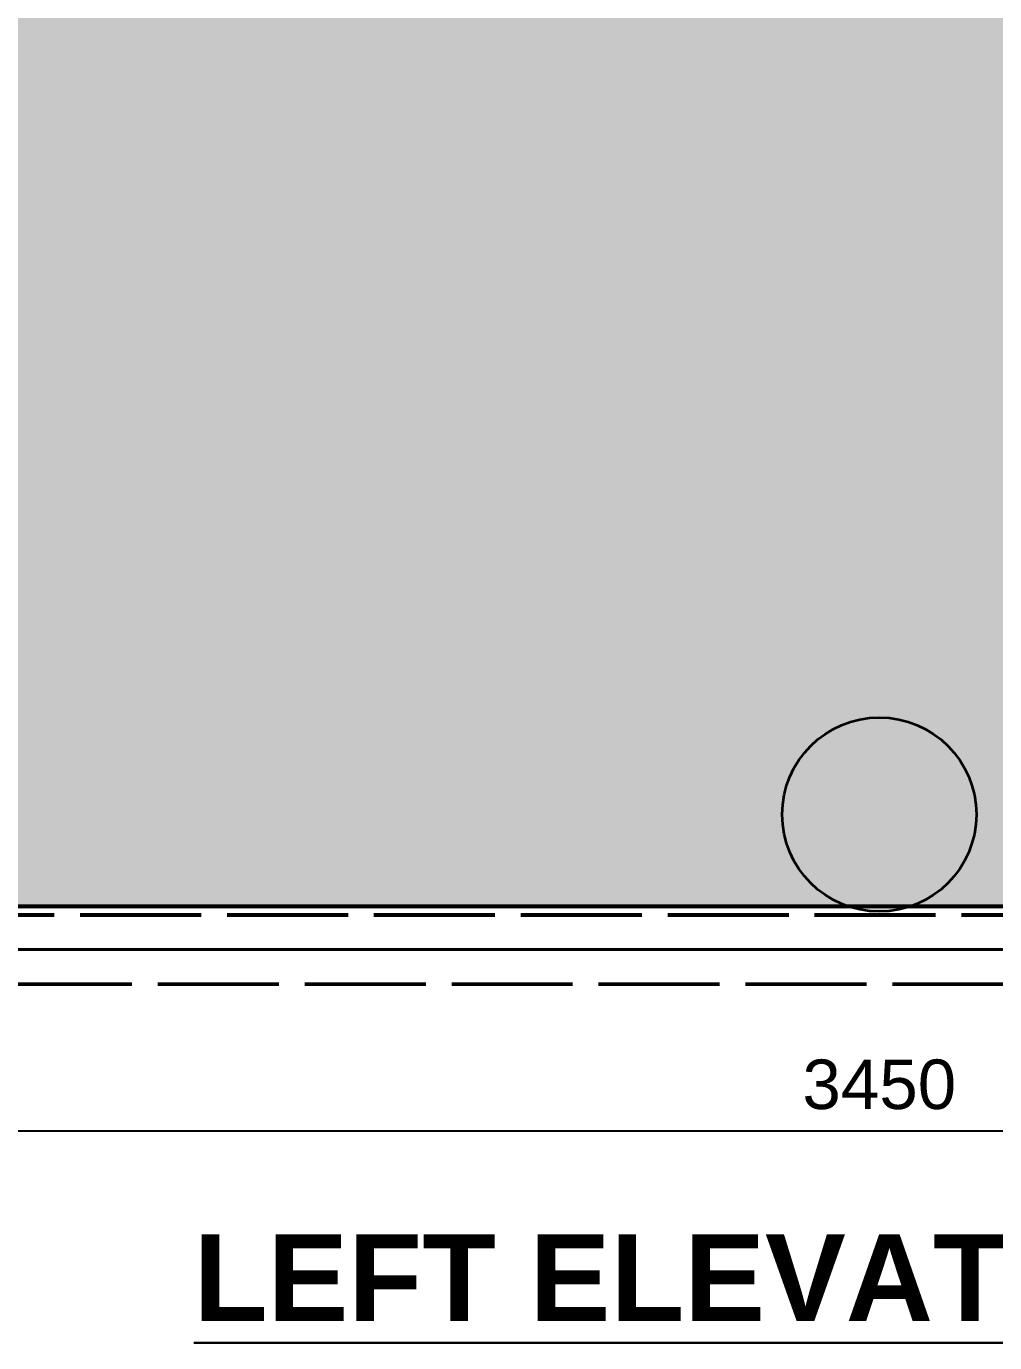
# Model space of a CAD drawing. Header units: millimetres. Extents: x -1213 to 3778, y -853 to 3288.
# Drawn here: x 1028 to 1819, y -356 to 719 of the extents above; entities that cross this region are included whole.
import ezdxf
from ezdxf.enums import TextEntityAlignment as Align

# ---------------------------------------------------------------- set-up
doc = ezdxf.new("R2010")
doc.units = ezdxf.units.MM
doc.linetypes.add('DASH_99_21', pattern=[119.94444444444443, 98.77777777777777, -21.166666666666664])
for name, color, linetype in [('ANNOTATIONS', 7, 'Continuous'), ('DIMENSIONS', 7, 'Continuous'), ('GEOFAB', 5, 'Continuous'), ('MODULE_ART', 7, 'Continuous'), ('PIPES', 7, 'Continuous'), ('TANK', 7, 'Continuous')]:
    doc.layers.add(name, color=color, linetype=linetype)
doc.styles.add('ARIAL', font='arial.ttf')
doc.styles.add('ARIAL_BOLD', font='arialbd.ttf')
doc.dimstyles.get("Standard").update_dxf_attribs({"dimtxt": 2.5, "dimasz": 2.5, "dimexe": 1.25, "dimexo": 0.625, "dimtad": 1, "dimcen": 2.5, "dimazin": 3, "dimtfac": 1, "dimtmove": 0, "dimatfit": 3})

# ---------------------------------------------------------------- blocks, each defined once
blk = doc.blocks.new('atlancube_face')
at = {"true_color": 0x000000}
blk.add_solid([(-1.7857142857142858, -1.7889908256880733), (1151.7857142857144, -1.7889908256880733), (-1.7857142857142858, 781.7889908256881), (1151.7857142857144, 781.7889908256881)], dxfattribs=at)

msp = doc.modelspace()

# ---------------------------------------------------------------- hatches: boundary and pattern name
at = {"layer": 'PIPES', "true_color": 0xbfbfbf}
h = msp.add_hatch(color=7, dxfattribs=at)
h.dxf.hatch_style = 1
h.paths.add_polyline_path([(1645.7666666666667, 75, 1), (1804.2333333333333, 75, 1)])

# ---------------------------------------------------------------- linework, layer by layer
at = {"layer": 'ANNOTATIONS', "lineweight": 30}
msp.add_line((1165.1769444444444, -356.30555555555554), (2284.8230555555556, -356.30555555555554), dxfattribs=at)
at = {"layer": 'GEOFAB', "color": 6, "lineweight": 40}
msp.add_line((-35.27777777777778, -35.27777777777778), (3485.277777777778, -35.27777777777778), dxfattribs=at)
at = {"layer": 'GEOFAB', "color": 5, "linetype": 'DASH_99_21', "lineweight": 50}
msp.add_line((-63.5, -63.5), (3513.5, -63.5), dxfattribs=at)
at = {"layer": 'GEOFAB', "color": 5, "linetype": 'DASH_99_21', "lineweight": 53}
msp.add_lwpolyline([(-7.055555555555555, -7.055555555555555), (3457.0555555555557, -7.055555555555555), (3457.0555555555557, 1567.0555555555557), (-7.055555555555555, 1567.0555555555557)], close=True, dxfattribs=at)
at = {"layer": 'PIPES', "color": 1, "lineweight": 35}
msp.add_circle((1725, 75), 79.23333333333333, dxfattribs=at)
at = {"layer": 'TANK', "lineweight": 53}
msp.add_lwpolyline([(0, 0), (3450, 0), (3450, 1560), (0, 1560)], close=True, dxfattribs=at)

# ---------------------------------------------------------------- block references
at = {"layer": 'MODULE_ART'}
for p in [(0, 0), (1150, 0)]:
    msp.add_blockref('atlancube_face', p, dxfattribs=at)

# ---------------------------------------------------------------- texts
at = {"layer": 'ANNOTATIONS', "style": 'ARIAL_BOLD'}
msp.add_text('LEFT ELEVATION VIEW', height=70.72488888888888, dxfattribs=at).set_placement((1725, -338.66666666666663), align=Align.CENTER)

# ---------------------------------------------------------------- dimensions: what is measured, and where the dimension line sits
at = {"layer": 'DIMENSIONS'}
msp.add_linear_dim(base=(0, -183.44444444444443), p1=(0, -63.5), p2=(3450, -63.5), dimstyle='Standard', override={"dimtxt": 40.41422222222222, "dimasz": 31.75, "dimexe": 21.166666666666664, "dimexo": 0, "dimgap": 17.63888888888889, "dimtad": 1, "dimtih": 0, "dimtoh": 0, "dimdec": 0, "dimtxsty": 'ARIAL', "dimclrd": 7, "dimclre": 7, "dimclrt": 7}, dxfattribs=at).render()

doc.saveas('drawing.dxf')
